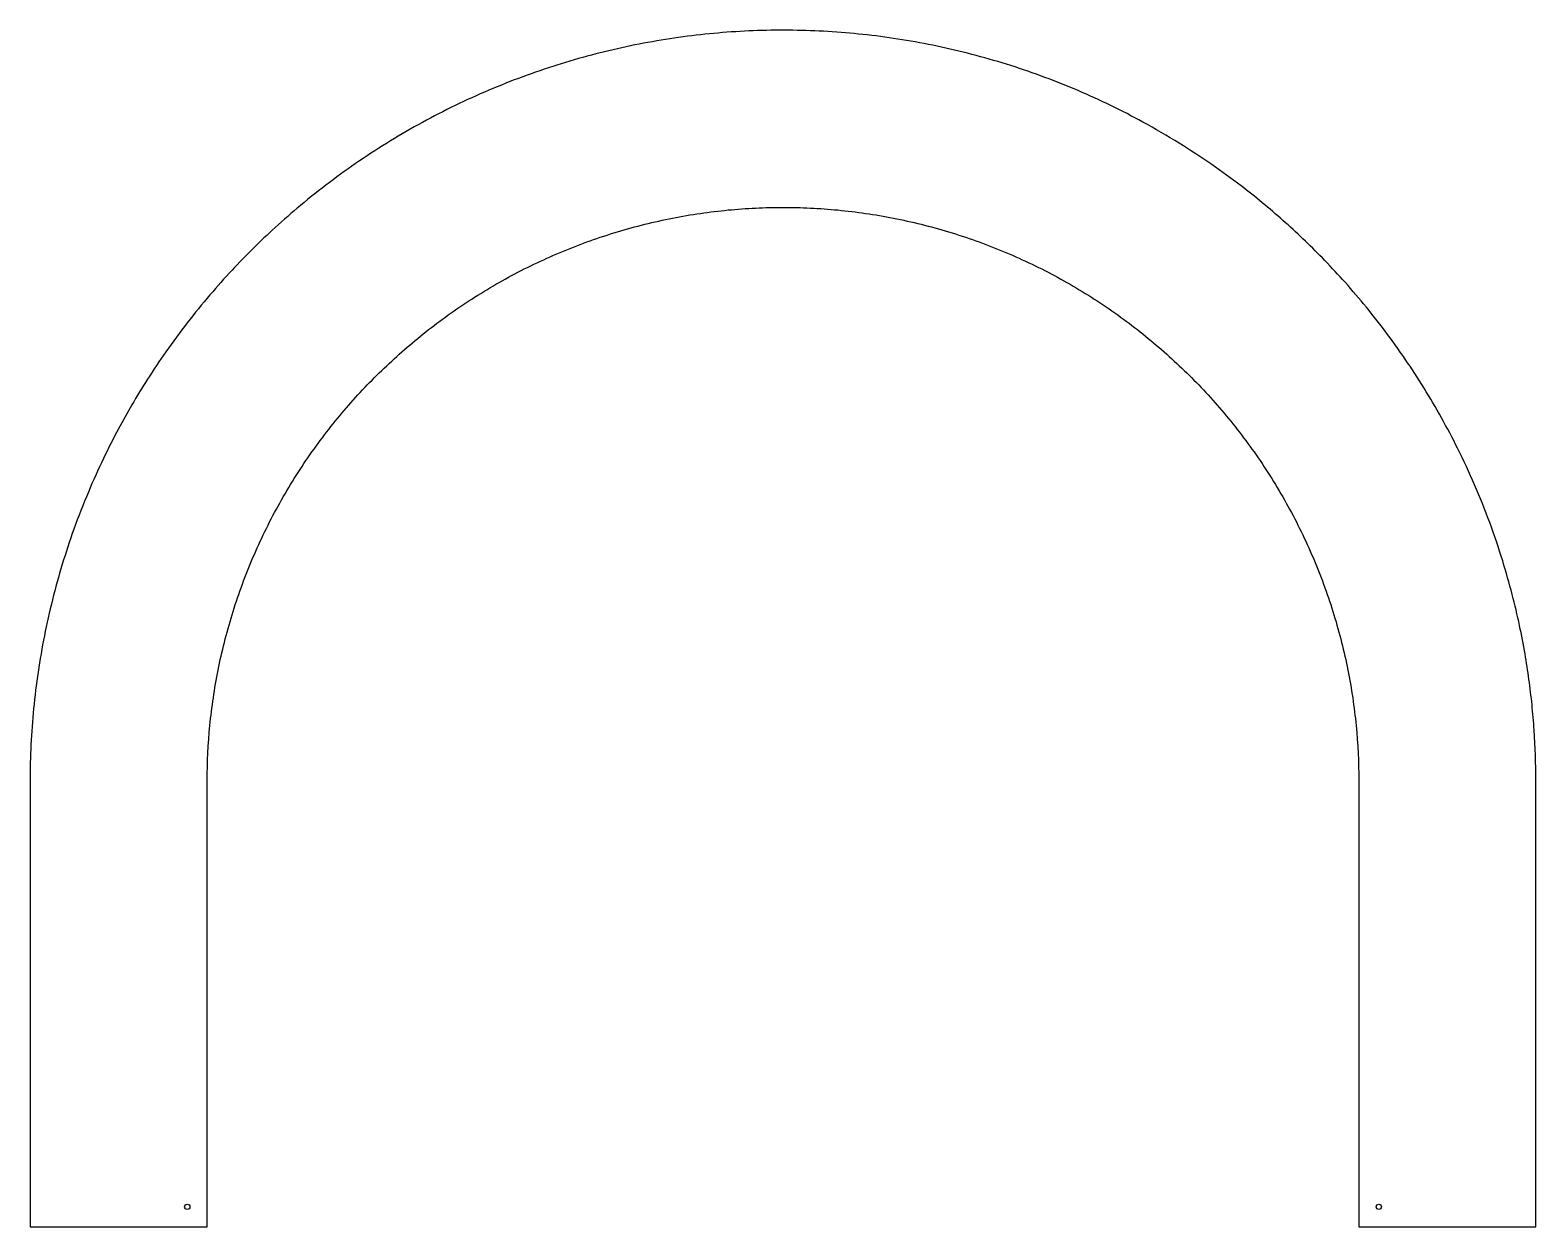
# Model space of a CAD drawing. Extents: x 605.5 to 658.6, y 39.6 to 81.8.
import ezdxf

# ---------------------------------------------------------------- set-up
doc = ezdxf.new("R2010")
doc.units = 0
doc.header["$LTSCALE"] = 12
doc.header["$MEASUREMENT"] = 0
doc.layers.add('MARKING', color=11, linetype='CONTINUOUS')
doc.layers.add('REPAD', color=7, linetype='CONTINUOUS')

msp = doc.modelspace()

# ---------------------------------------------------------------- linework, layer by layer
at = {"layer": 'MARKING'}
for centre in [(611.004, 40.27), (653.052, 40.27)]:
    msp.add_circle(centre, 0.0938, dxfattribs=at)
at = {"layer": 'REPAD'}
for points, knots in [([(658.596, 55.311), (658.596, 55.903), (658.565, 56.795), (658.464, 57.983), (658.357, 58.88), (658.212, 59.813), (658.019, 60.813), (657.76, 61.908), (657.416, 63.123), (656.978, 64.415), (656.446, 65.742), (655.873, 66.973), (655.273, 68.111), (654.656, 69.161), (653.992, 70.182), (653.281, 71.172), (652.543, 72.106), (651.802, 72.964), (651.085, 73.728), (650.381, 74.424), (649.674, 75.074), (648.945, 75.698), (648.113, 76.359), (647.14, 77.068), (645.987, 77.824), (644.796, 78.517), (643.604, 79.13), (642.449, 79.657), (641.27, 80.127), (640.069, 80.541), (638.851, 80.897), (637.624, 81.193), (636.393, 81.428), (635.159, 81.605), (633.923, 81.722), (632.684, 81.782), (631.443, 81.784), (630.202, 81.727), (628.963, 81.612), (627.724, 81.438), (626.489, 81.205), (625.263, 80.912), (624.045, 80.56), (622.837, 80.146), (621.637, 79.67), (620.454, 79.132), (619.296, 78.535), (618.169, 77.883), (617.075, 77.177), (616.016, 76.418), (615.025, 75.631), (614.128, 74.849), (613.324, 74.085), (612.556, 73.294), (611.778, 72.423), (610.997, 71.464), (610.264, 70.47), (609.615, 69.501), (609.061, 68.593), (608.54, 67.661), (608.021, 66.638), (607.49, 65.455), (607.005, 64.211), (606.585, 62.942), (606.238, 61.689), (605.953, 60.421), (605.731, 59.139), (605.522, 57.437), (605.46, 56.157), (605.46, 55.311)], [0, 0, 0, 0, 0.02135, 0.032116, 0.04296, 0.053898, 0.066129, 0.079651, 0.094423, 0.111621, 0.128776, 0.145881, 0.160507, 0.175127, 0.189745, 0.204371, 0.219012, 0.232627, 0.245211, 0.256756, 0.268297, 0.279813, 0.291304, 0.306595, 0.32315, 0.340962, 0.356208, 0.371445, 0.386681, 0.401926, 0.417191, 0.432357, 0.447411, 0.462334, 0.477237, 0.492131, 0.507025, 0.521928, 0.536851, 0.551864, 0.566957, 0.58212, 0.597283, 0.61262, 0.628122, 0.643778, 0.659416, 0.675044, 0.690672, 0.70631, 0.721966, 0.736249, 0.749152, 0.761929, 0.775951, 0.791218, 0.806466, 0.820458, 0.833219, 0.844749, 0.858955, 0.87452, 0.891437, 0.90705, 0.922653, 0.938257, 0.953871, 0.969506, 1, 1, 1, 1]), ([(611.711, 55.311), (611.711, 55.957), (611.759, 56.933), (611.918, 58.231), (612.087, 59.21), (612.308, 60.188), (612.578, 61.157), (612.898, 62.116), (613.266, 63.059), (613.681, 63.981), (614.141, 64.881), (614.644, 65.754), (615.186, 66.597), (615.765, 67.406), (616.377, 68.179), (617.019, 68.914), (617.691, 69.614), (618.395, 70.28), (619.135, 70.917), (619.912, 71.523), (620.725, 72.097), (621.571, 72.634), (622.447, 73.131), (623.35, 73.586), (624.275, 73.996), (625.219, 74.36), (626.179, 74.675), (627.15, 74.942), (628.127, 75.159), (629.108, 75.327), (630.086, 75.445), (631.059, 75.515), (632.028, 75.538), (632.997, 75.515), (633.97, 75.445), (634.948, 75.327), (635.928, 75.159), (636.906, 74.942), (637.877, 74.675), (638.837, 74.36), (639.781, 73.996), (640.706, 73.586), (641.609, 73.131), (642.485, 72.634), (643.331, 72.097), (644.144, 71.523), (644.921, 70.917), (645.661, 70.28), (646.365, 69.614), (647.037, 68.914), (647.679, 68.179), (648.291, 67.406), (648.87, 66.597), (649.412, 65.754), (649.915, 64.881), (650.375, 63.981), (650.79, 63.059), (651.158, 62.116), (651.478, 61.157), (651.748, 60.188), (651.969, 59.21), (652.138, 58.231), (652.297, 56.933), (652.345, 55.957), (652.345, 55.311)], [0, 0, 0, 0, 0.030495, 0.045984, 0.061618, 0.077362, 0.093189, 0.109068, 0.124973, 0.14088, 0.156764, 0.172599, 0.188354, 0.203997, 0.219496, 0.234816, 0.250002, 0.265189, 0.280508, 0.296006, 0.31165, 0.327404, 0.343238, 0.359122, 0.375028, 0.390933, 0.406812, 0.422639, 0.438383, 0.454016, 0.469506, 0.484818, 0.5, 0.515182, 0.530494, 0.545984, 0.561617, 0.577361, 0.593188, 0.609067, 0.624972, 0.640878, 0.656762, 0.672596, 0.68835, 0.703994, 0.719492, 0.734811, 0.749998, 0.765184, 0.780504, 0.796003, 0.811646, 0.827401, 0.843236, 0.85912, 0.875027, 0.890932, 0.906811, 0.922638, 0.938382, 0.954016, 0.969505, 1, 1, 1, 1]), ([(605.46, 39.563), (605.981, 39.563), (606.762, 39.563), (607.804, 39.563), (608.586, 39.563), (609.367, 39.563), (610.409, 39.563), (611.19, 39.563), (611.711, 39.563)], [0, 0, 0, 0, 0.249991, 0.374994, 0.5, 0.625006, 0.750009, 1, 1, 1, 1]), ([(652.345, 39.563), (652.866, 39.563), (653.647, 39.563), (654.689, 39.563), (655.47, 39.563), (656.252, 39.563), (657.294, 39.563), (658.075, 39.563), (658.596, 39.563)], [0, 0, 0, 0, 0.249991, 0.374994, 0.5, 0.625006, 0.750009, 1, 1, 1, 1])]:
    msp.add_open_spline(points, degree=3, knots=knots, dxfattribs=at)
for points in [[(605.46, 55.311), (605.46, 39.563)], [(611.711, 39.563), (611.711, 55.311)], [(652.345, 55.311), (652.345, 39.563)], [(658.596, 39.563), (658.596, 55.311)]]:
    msp.add_open_spline(points, degree=1, dxfattribs=at)

doc.saveas('drawing.dxf')
